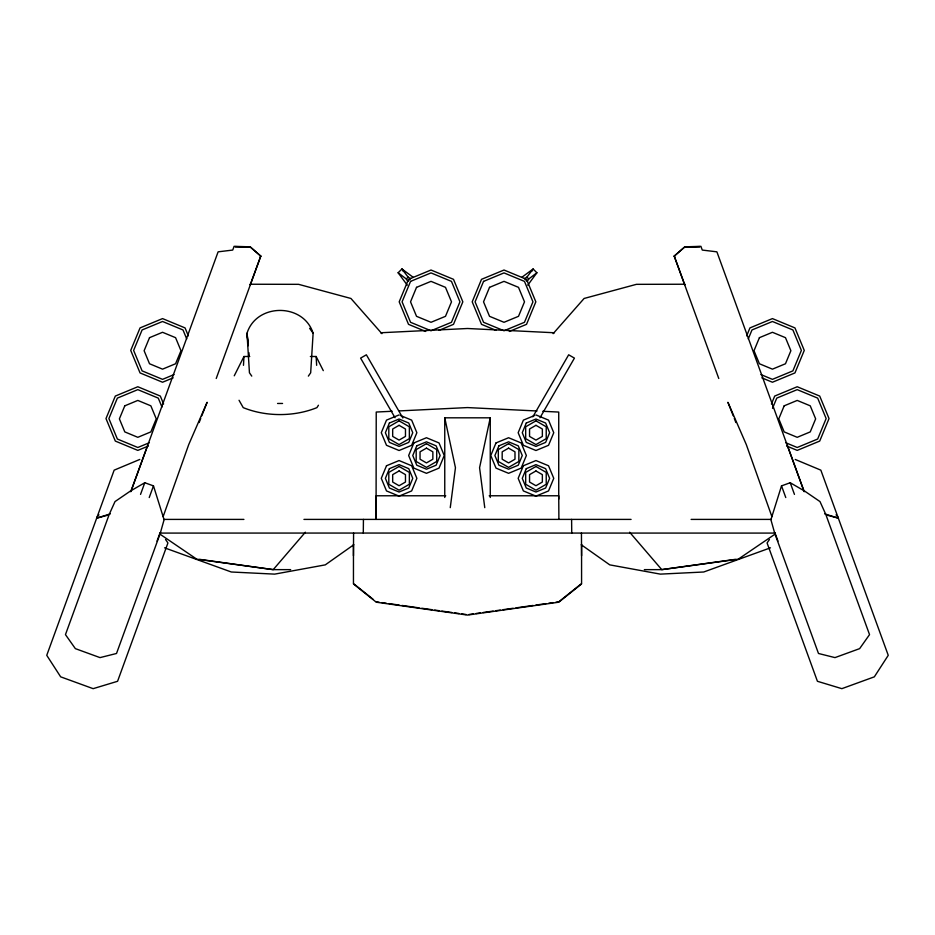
<?xml version="1.0" encoding="UTF-8"?>
<svg xmlns="http://www.w3.org/2000/svg" width="935" height="935" viewBox="0 0 935 935"><rect width="100%" height="100%" fill="white"/><g stroke="black" fill="none" stroke-linecap="round" stroke-linejoin="round"><path stroke-width="1.4" d="M353.465 544.322L353.453 583.545L373.007 599.218M558.733 499.126L558.733 412.066L542.803 411.283M353.453 555.717L353.582 533.09M159.955 533.09L363.294 533.055L363.434 519.404M777.967 541.12L774.998 532.903M243.474 365.328L243.977 356.492L249.75 356.492M251.76 376.115L249.446 372.796L247.004 333.234C256.576 302.835 303.548 302.835 313.12 333.234L310.677 372.796L308.363 376.115M450.261 507.647L455.45 467.71L444.756 417.816L490.256 417.816L490.267 497.478M490.256 417.816L479.573 467.71L484.762 507.647M781.52 485.884L770.908 519.72L774.729 533.277L818.487 653.483L834.99 657.609L859.639 648.633L869.538 634.62L825.792 514.414L819.995 501.581L804.591 491.05L790.215 482.729L781.52 485.884L785.774 497.549M163.122 516.681L188.73 444.581L207.114 402.295L201.796 415.783M130.9 491.483L218.112 251.831L232.745 250.066L234.077 246.337L250.171 246.828L260.772 256.108L216.23 378.488M140.542 494.393L144.785 482.729L153.48 485.884L164.093 519.72L160.271 533.277L116.513 653.483L100.01 657.609L75.361 648.633L65.462 634.62L109.208 514.414L115.005 501.581L130.409 491.05L144.785 482.729M149.226 497.549L153.48 485.884M157.033 541.12L160.002 532.903M130.783 491.681L147.742 445.235M250.206 284.906L260.772 256.108L250.031 246.782L234.977 246.665L250.171 246.828M199.143 422.515L200.744 418.471M746.656 335.864L749.94 327.916L772.439 318.601L794.949 327.916L804.264 350.415L794.949 372.925L772.439 382.24L761.85 377.857M748.28 338.914L751.985 329.962L772.439 321.488L792.903 329.962L801.377 350.415L792.903 370.879L772.439 379.353L760.938 374.584M771.422 404.013L774.706 396.066L797.216 386.751L819.714 396.066L829.029 418.564L819.714 441.075L797.216 450.389L786.627 446.007M772.52 408.338L776.751 398.111L797.216 389.638L817.669 398.111L826.143 418.564L817.669 439.029L797.216 447.491L785.704 442.734M234.253 375.8L243.977 356.492M532.856 416.8L568.667 354.797L574.429 358.117L540.021 417.711M531.781 271.243L533.102 268.976L536.9 272.763L527.737 285.187M536.9 272.763L528.731 278.969L527.282 281.388L524.488 278.595L526.908 277.146L533.102 268.976L521.823 277.309M318.438 405.241L316.918 407.637C294.128 416.881 266.031 416.881 243.229 407.637L239.044 400.274M769.447 539.507L767.074 542.954L817.424 681.288L841.851 688.663L874.342 676.835L888.25 655.33L820.848 470.153L795.217 459.447M97.1 516.985L98.935 514.799M305.359 532.214L273.219 569.637L196.736 559.165L160.727 534.668M553.123 333.666L584.106 298.464L636.419 284.334L684.993 284.24M407.298 285.187L398.135 272.763L401.921 268.976L413.212 277.309M406.304 278.969L408.127 277.146L410.547 278.595L407.753 281.388L406.304 278.969L398.135 272.763M718.77 378.488L674.228 256.108L684.829 246.828L700.923 246.337L702.255 250.066L716.888 251.831L804.1 491.483M684.794 284.906L674.228 256.108L684.969 246.782L700.023 246.665L684.829 246.828M581.582 583.943L558.768 602.198L467.512 615.078L376.267 602.198L353.453 583.943M353.769 544.754L325.275 564.869L274.68 574.125L231.307 571.998L164.548 547.828M774.262 534.668L738.264 559.165L661.77 569.637L644.344 569.637M139.782 459.447L114.152 470.153L46.75 655.33L60.658 676.835L93.149 688.663L117.576 681.288L167.926 542.954L165.553 539.507M174.05 374.584L162.55 379.353L142.097 370.879L133.623 350.415L142.097 329.962L162.55 321.488L183.003 329.962L186.708 338.914M173.139 377.857L162.55 382.24L140.051 372.925L130.725 350.415L140.051 327.916L162.55 318.601L185.048 327.916L188.344 335.864M149.331 442.734L137.819 447.491L117.366 439.029L108.892 418.564L117.366 398.111L137.819 389.638L158.272 398.111L161.977 407.064M148.408 446.007L137.819 450.389L115.321 441.075L105.994 418.564L115.321 396.066L137.819 386.751L160.317 396.066L163.613 404.013M438.959 330.371L453.51 324.34L462.837 301.83L453.51 279.331L431.012 270.016L408.513 279.331L399.198 301.83L408.513 324.34L425.717 331.458M509.306 331.458L526.522 324.34L535.837 301.83L526.522 279.331L504.012 270.016L481.513 279.331L472.198 301.83L481.513 324.34L496.076 330.371M399.081 414.918L386.494 420.131L381.281 432.718L386.494 445.294L399.081 450.506L411.657 445.294L416.87 432.718L411.657 420.131L400.332 415.444M534.691 415.444L523.378 420.131L518.165 432.718L523.378 445.294L535.954 450.506L548.541 445.294L553.754 432.718L548.541 420.131L535.954 414.918M674.228 256.108L674.976 255.839M770.487 547.828L703.728 571.998L660.355 574.125L609.76 564.869L581.266 544.754M110.307 513.876L96.679 518.154L107.385 515.302M468.938 614.505L473.215 613.909M476.067 613.5L480.345 612.892M483.196 612.495L493.177 611.081M496.029 610.684L500.307 610.076M503.159 609.678L513.14 608.264M515.991 607.867L533.102 605.448M535.954 605.05L545.935 603.636M548.787 603.239L553.064 602.631M555.916 602.233L558.768 601.824L581.582 583.545L581.57 544.322M735.307 559.364L661.77 569.637L629.629 532.214M380.603 332.767L467.512 328.501L554.42 332.767M392.174 411.26L376.232 412.043L376.057 519.404L376.221 495.772L445.75 495.772M399.409 410.909L467.5 407.578L537.006 410.991M277.566 403.464L282.557 403.464M631.078 519.404L303.945 519.404M581.441 533.09L581.582 555.717M310.373 356.492L316.135 356.492L323.288 370.646M489.204 495.772L558.733 495.772L558.896 519.276M163.613 519.404L243.918 519.404M691.117 519.404L771.41 519.404M363.294 533.055L775.08 533.09M290.645 569.637L273.219 569.637L199.693 559.364M250.042 284.24L298.616 284.334L350.929 298.464L381.912 333.666M376.267 601.824L379.119 602.233M381.971 602.631L386.248 603.239M389.1 603.636L399.081 605.05M401.933 605.448L419.044 607.867M421.884 608.264L431.865 609.678M434.717 610.076L438.994 610.684M441.846 611.081L451.827 612.495M454.679 612.892L458.956 613.5M461.808 613.909L466.086 614.505M827.615 515.302L838.321 518.154L824.693 513.876M260.023 255.839L260.772 256.108M526.908 277.146L528.731 278.969M836.065 514.799L837.9 516.985M408.127 277.146L401.921 268.976L403.254 271.243M309.625 328.314L313.12 333.234M402.868 418.015L366.368 354.797L360.606 358.117L395.014 417.711M733.227 415.783L727.921 402.295L746.305 444.581L771.913 516.681M734.291 418.471L735.88 422.515M787.258 445.235L804.217 491.681M790.215 482.729L794.458 494.393M248.184 342.958L247.004 333.234L248.243 345.728M248.92 352.67L249.201 355.44M316.135 356.492L316.649 365.328M571.601 519.404L571.741 533.055M444.756 417.816L444.756 497.478M149.518 337.675L144.119 350.718L149.518 363.75L162.55 369.161L175.581 363.75L180.981 350.718L175.581 337.675L162.55 332.287L149.518 337.675M124.787 405.825L119.388 418.868L124.787 431.9L137.819 437.311L150.851 431.9L156.25 418.868L150.851 405.825L137.819 400.425L124.787 405.825M410.558 281.377L402.085 301.83L410.558 322.294L431.012 330.768L451.465 322.294L459.938 301.83L451.465 281.377L431.012 272.903L410.558 281.377M416.531 287.349L410.535 301.83L416.531 316.322L431.012 322.294L445.492 316.322L451.5 301.83L445.492 287.349L431.012 281.353L416.531 287.349M389.392 423.029L385.384 432.718L389.392 442.395L399.081 446.392L408.759 442.395L412.767 432.718L408.759 423.029L399.081 419.02L389.392 423.029M386.494 465.759L381.281 478.334L386.494 490.922L399.081 496.134L411.657 490.922L416.87 478.334L411.657 465.759L399.081 460.546L386.494 465.759M389.392 468.657L385.384 478.334L389.392 488.023L399.081 492.02L408.759 488.023L412.767 478.334L408.759 468.657L399.081 464.648L389.392 468.657M413.866 442.945L408.653 455.52L413.866 468.108L426.453 473.32L439.029 468.108L444.242 455.52L439.029 442.945L426.453 437.732L413.866 442.945M483.559 281.377L475.085 301.83L483.559 322.294L504.012 330.768L524.477 322.294L532.95 301.83L524.477 281.377L504.012 272.903L483.559 281.377M416.776 445.843L412.767 455.52L416.776 465.209L426.453 469.206L436.131 465.209L440.14 455.52L436.131 445.843L426.453 441.834L416.776 445.843M489.531 287.349L483.535 301.83L489.531 316.322L504.012 322.294L518.504 316.322L524.5 301.83L518.504 287.349L504.012 281.353L489.531 287.349M495.994 442.945L490.781 455.52L495.994 468.108L508.582 473.32L521.157 468.108L526.37 455.52L521.157 442.945L508.582 437.732L495.994 442.945M498.904 445.843L494.895 455.52L498.904 465.209L508.582 469.206L518.259 465.209L522.268 455.52L518.259 445.843L508.582 441.834L498.904 445.843M526.276 423.029L522.268 432.718L526.276 442.395L535.954 446.392L545.631 442.395L549.64 432.718L545.631 423.029L535.954 419.02L526.276 423.029M523.378 465.759L518.165 478.334L523.378 490.922L535.954 496.134L548.541 490.922L553.754 478.334L548.541 465.759L535.954 460.546L523.378 465.759M526.276 468.657L522.268 478.334L526.276 488.023L535.954 492.02L545.631 488.023L549.64 478.334L545.631 468.657L535.954 464.648L526.276 468.657M759.407 337.675L754.007 350.718L759.407 363.75L772.439 369.161L785.482 363.75L790.881 350.718L785.482 337.675L772.439 332.287L759.407 337.675M784.173 405.825L778.773 418.868L784.173 431.9L797.216 437.311L810.248 431.9L815.647 418.868L810.248 405.825L797.216 400.425L784.173 405.825M399.081 420.855L388.808 426.781L388.808 438.644L399.081 444.581L409.355 438.644L409.355 426.781L399.081 420.855M399.081 425.32L392.677 429.013L392.677 436.411L399.081 440.104L405.474 436.411L405.474 429.013L399.081 425.32M426.453 443.658L416.18 449.595L416.18 461.458L426.453 467.383L436.727 461.458L436.727 449.595L426.453 443.658M426.453 448.134L420.049 451.827L420.049 459.225L426.453 462.918L432.858 459.225L432.858 451.827L426.453 448.134M399.081 466.471L388.808 472.409L388.808 484.272L399.081 490.197L409.355 484.272L409.355 472.409L399.081 466.471M399.081 470.948L392.677 474.641L392.677 482.039L399.081 485.733L405.474 482.039L405.474 474.641L399.081 470.948M535.954 420.855L525.68 426.781L525.68 438.644L535.954 444.581L546.227 438.644L546.227 426.781L535.954 420.855M535.954 425.32L529.549 429.013L529.549 436.411L535.954 440.104L542.358 436.411L542.358 429.013L535.954 425.32M508.582 443.658L498.308 449.595L498.308 461.458L508.582 467.383L518.855 461.458L518.855 449.595L508.582 443.658M508.582 448.134L502.177 451.827L502.177 459.225L508.582 462.918L514.986 459.225L514.986 451.827L508.582 448.134M535.954 466.471L525.68 472.409L525.68 484.272L535.954 490.197L546.227 484.272L546.227 472.409L535.954 466.471M535.954 470.948L529.549 474.641L529.549 482.039L535.954 485.733L542.358 482.039L542.358 474.641L535.954 470.948"/></g></svg>
